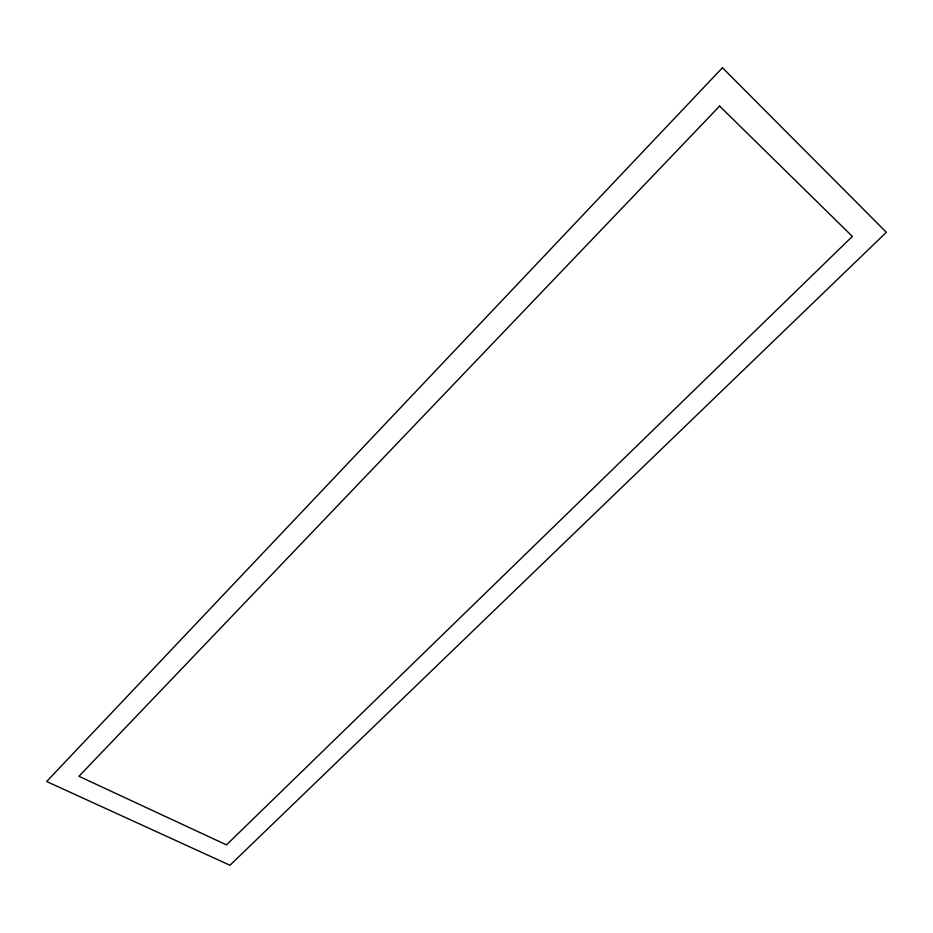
<?xml version="1.0" encoding="UTF-8"?>
<svg xmlns="http://www.w3.org/2000/svg" width="933" height="933" viewBox="0 0 933 933"><rect width="100%" height="100%" fill="white"/><g stroke="black" fill="none" stroke-linecap="round" stroke-linejoin="round"><path stroke-width="1.4" d="M722.434 67.736L46.65 781.504L229.95 865.264L886.35 232.27L722.434 67.736M719.611 106.082L78.955 776.291L226.486 844.89L852.354 236.411L719.611 106.082"/></g></svg>
